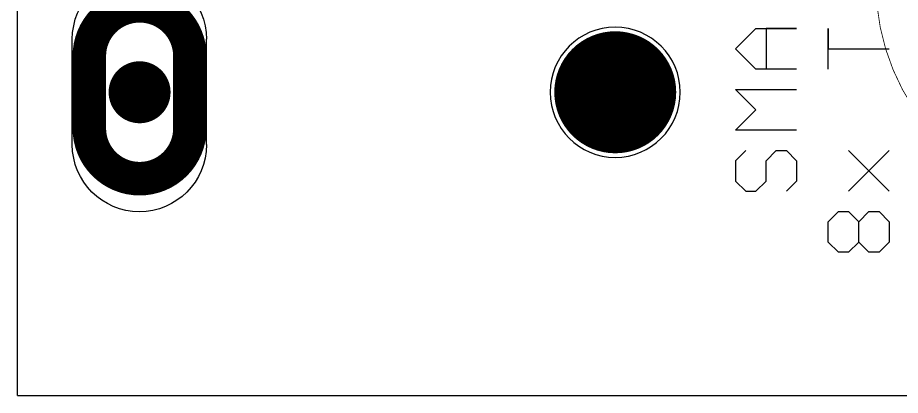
# Model space of a CAD drawing. Header units: millimetres. Extents: x 34 to 168, y 51 to 76.
# Drawn here: x 33.96 to 55.68, y 52.31 to 61.59 of the extents above; entities that cross this region are included whole.
import ezdxf

# ---------------------------------------------------------------- set-up
doc = ezdxf.new("R2010")
doc.units = ezdxf.units.MM
for name, color, linetype in [('Mechanical1', 6, 'Continuous'), ('Mechanical13', 56, 'Continuous'), ('MultiLayer', 9, 'Continuous'), ('PadHoleLayer', 156, 'Continuous'), ('TopOverlay', 2, 'Continuous')]:
    doc.layers.add(name, color=color, linetype=linetype)

msp = doc.modelspace()

# ---------------------------------------------------------------- linework, layer by layer
at = {"layer": 'Mechanical1'}
for points in [[(33.962, 52.308), (33.962, 72.288)], [(35.307, 58.471), (35.307, 61.062)], [(38.607, 58.471), (38.607, 61.062)], [(33.962, 52.308), (162.362, 52.308)], [(33.962, 52.308), (33.962, 52.308)]]:
    msp.add_lwpolyline(points, dxfattribs=at)
for points in [[(35.307, 61.062, -1), (38.607, 61.062)], [(38.607, 58.471, -1), (35.307, 58.471)]]:
    msp.add_lwpolyline(points, format="xyb", dxfattribs=at)
for points in [[(50.262, 59.758, 1), (47.062, 59.758, 1)], [(35.307, 61.062, 1), (35.307, 61.062, 1)], [(35.307, 61.062, 1), (35.307, 61.062, 1)], [(38.607, 61.062, 1), (38.607, 61.062, 1)], [(38.607, 61.062, 1), (38.607, 61.062, 1)], [(47.062, 59.758, 1), (47.062, 59.758, 1)], [(50.262, 59.758, 1), (50.262, 59.758, 1)], [(35.307, 58.471, 1), (35.307, 58.471, 1)], [(35.307, 58.471, 1), (35.307, 58.471, 1)], [(38.607, 58.471, 1), (38.607, 58.471, 1)], [(38.607, 58.471, 1), (38.607, 58.471, 1)], [(33.962, 52.308, 1), (33.962, 52.308, 1)], [(33.962, 52.308, 1), (33.962, 52.308, 1)], [(33.962, 52.308, 1), (33.962, 52.308, 1)], [(33.962, 52.308, 1), (33.962, 52.308, 1)]]:
    msp.add_lwpolyline(points, format="xyb", close=True, dxfattribs=at)
at = {"layer": 'Mechanical13', "const_width": 0.02}
msp.add_lwpolyline([(66.174, 62.436, 1), (55.074, 62.436, 1)], format="xyb", close=True, dxfattribs=at)
at = {"layer": 'MultiLayer', "const_width": 0.762}
for points in [[(36.581, 59.758, 1), (37.343, 59.758, 1)], [(48.281, 59.758, 1), (49.043, 59.758, 1)]]:
    msp.add_lwpolyline(points, format="xyb", close=True, dxfattribs=at)
at = {"layer": 'PadHoleLayer'}
for points, const_width in [([(35.725, 58.871), (35.725, 60.646, -1), (38.2, 60.646), (38.2, 58.871, -1)], 0.825), ([(47.912, 59.758, 1), (49.412, 59.758, 1)], 1.5)]:
    msp.add_lwpolyline(points, format="xyb", close=True, dxfattribs=dict(at, const_width=const_width))
at = {"layer": 'TopOverlay'}
for p, q in [((51.621, 60.825), (52.121, 61.325)), ((52.121, 61.325), (53.121, 61.325)), ((53.121, 61.325), (52.371, 61.325)), ((52.371, 61.325), (52.371, 60.326)), ((53.9, 60.326), (53.9, 61.325)), ((53.9, 61.325), (53.9, 60.825)), ((52.121, 60.326), (51.621, 60.825)), ((53.9, 60.825), (55.4, 60.825)), ((53.121, 60.326), (52.121, 60.326)), ((52.121, 59.326), (51.621, 59.826)), ((51.621, 59.826), (53.121, 59.826)), ((51.621, 58.826), (52.121, 59.326)), ((53.121, 58.826), (51.621, 58.826)), ((51.871, 58.326), (51.621, 58.076)), ((52.371, 58.076), (52.621, 58.326)), ((52.621, 58.326), (52.871, 58.326)), ((52.871, 58.326), (53.121, 58.076)), ((54.4, 57.327), (55.4, 58.326)), ((54.9, 57.826), (54.4, 58.326)), ((54.4, 58.326), (55.4, 57.327)), ((55.4, 58.326), (54.9, 57.826)), ((51.621, 58.076), (51.621, 57.576)), ((52.371, 57.576), (52.371, 58.076)), ((53.121, 58.076), (53.121, 57.576)), ((51.621, 57.576), (51.871, 57.327)), ((52.121, 57.327), (52.371, 57.576)), ((53.121, 57.576), (52.871, 57.327)), ((51.871, 57.327), (52.121, 57.327)), ((53.9, 56.577), (54.15, 56.827)), ((54.15, 56.827), (54.4, 56.827)), ((54.4, 56.827), (54.65, 56.577)), ((54.65, 56.577), (54.9, 56.827)), ((54.9, 56.827), (55.15, 56.827)), ((55.15, 56.827), (55.4, 56.577)), ((53.9, 56.077), (53.9, 56.577)), ((54.65, 56.077), (54.65, 56.577)), ((55.4, 56.577), (55.4, 56.077)), ((54.15, 55.827), (53.9, 56.077)), ((54.65, 56.077), (54.4, 55.827)), ((54.9, 55.827), (54.65, 56.077)), ((55.4, 56.077), (55.15, 55.827)), ((54.4, 55.827), (54.15, 55.827)), ((55.15, 55.827), (54.9, 55.827))]:
    msp.add_line(p, q, dxfattribs=at)

doc.saveas('drawing.dxf')
